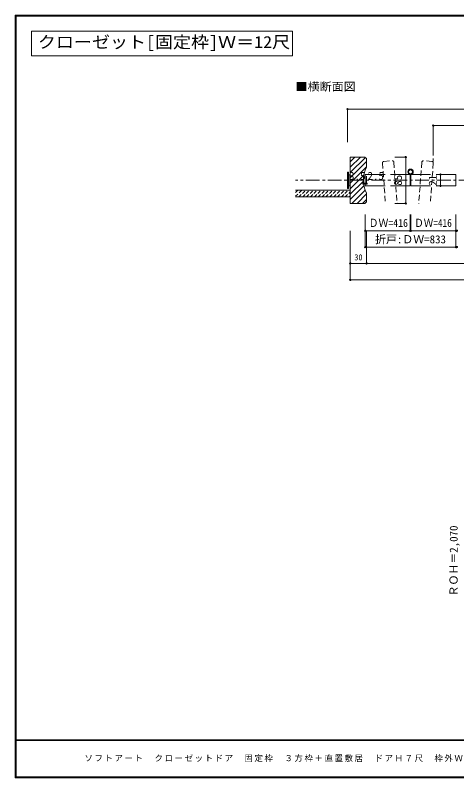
# Model space of a CAD drawing. Units: millimetres at full size, sheet at 1:5; details may follow other scales. Extents: x -973 to 977, y -718 to 696.
# Drawn here: x -973 to -165, y -701 to 696 of the extents above; entities that cross this region are included whole.
import ezdxf
from ezdxf.enums import TextEntityAlignment as Align

# ---------------------------------------------------------------- set-up
doc = ezdxf.new("R2010")
doc.units = ezdxf.units.MM
doc.header["$LTSCALE"] = 5
doc.header["$PDMODE"] = 32
doc.header["$PDSIZE"] = 2.5
for name, pattern in [('CHAIN1', [8, 5, -1, 1, -1]), ('DASHED1', [1.8, 1.2, -0.6]), ('DASHED2', [3, 2, -1])]:
    doc.linetypes.add(name, pattern=pattern)
for name, color, linetype, lineweight in [('0-0_補助線', 4, 'Continuous', 9), ('0-1_通り芯', 4, 'CHAIN1', 9), ('0-3_仕上げ', 2, 'Continuous', 9), ('0-4_枠', 3, 'Continuous', 9), ('0-6_扉', 6, 'Continuous', 9), ('0-7_金物', 7, 'Continuous', 9), ('0-A_文字', 3, 'Continuous', 9), ('0-B_寸法', 7, 'Continuous', 9), ('0-C_ハッチ', 4, 'Continuous', 9), ('F-1_枠', 6, 'Continuous', 9)]:
    doc.layers.add(name, color=color, linetype=linetype, lineweight=lineweight)
doc.layers.add('F-A_文字', color=7, linetype='Continuous')
doc.styles.add('ＭＳ ゴシック', font='')
doc.styles.get('ＭＳ ゴシック').set_extended_font_data('MS Gothic')

msp = doc.modelspace()

# ---------------------------------------------------------------- linework, layer by layer
at = {"layer": '0-0_補助線'}
for p, q in [((-336.347, 387.393), (-336.347, 400.948)), ((-332.847, 387.393), (-332.847, 400.948)), ((-330.347, 387.393), (-330.347, 400.948)), ((-332.847, 387.393), (-336.347, 387.393)), ((-330.347, 387.393), (-332.847, 387.393))]:
    msp.add_line(p, q, dxfattribs=at)
at = {"layer": '0-0_補助線', "color": 7}
for p in [(-336.347, 387.393), (-332.847, 387.393), (-330.347, 387.393)]:
    msp.add_point(p, dxfattribs=at)
at = {"layer": '0-1_通り芯'}
for p, q in [((-208.347, 463.658), (-208.347, 424.921)), ((463.653, 393.658), (-460.347, 393.658))]:
    msp.add_line(p, q, dxfattribs=at)
at = {"layer": '0-3_仕上げ'}
for p, q in [((-460.347, 375.658), (-360.347, 375.658)), ((-460.347, 363.158), (-360.347, 363.158))]:
    msp.add_line(p, q, dxfattribs=at)
at = {"layer": '0-4_枠'}
for p, q in [((-333.347, 436.158), (-360.347, 436.158)), ((-360.347, 351.158), (-360.347, 436.158)), ((-333.347, 436.158), (-330.347, 433.158)), ((-330.347, 417.658), (-330.347, 433.158)), ((-330.347, 354.158), (-330.347, 369.658))]:
    msp.add_line(p, q, dxfattribs=at)
msp.add_lwpolyline([(-330.347, 354.158), (-333.347, 351.158), (-360.347, 351.158)], dxfattribs=at)
msp.add_arc((-285.347, 393.658), 51, 151.92751, 208.07249, dxfattribs=at)
at = {"layer": '0-6_扉', "color": 2, "linetype": 'DASHED2'}
for p, q in [((-301.448, 424.921), (-295.842, 351.158)), ((-298.684, 428.14), (-283.727, 429.277)), ((-280.508, 426.513), (-274.781, 351.158)), ((-229.287, 426.513), (-235.013, 351.158)), ((-211.111, 428.14), (-226.068, 429.277)), ((-208.347, 424.921), (-213.953, 351.158))]:
    msp.add_line(p, q, dxfattribs=at)
at = {"layer": '0-6_扉'}
for p, q in [((-332.847, 404.158), (-332.847, 383.158)), ((-296.659, 404.158), (-332.847, 404.158)), ((-250.472, 404.158), (-286.659, 404.158)), ((-250.472, 404.158), (-250.472, 383.158)), ((-249.472, 404.158), (-249.472, 383.158)), ((-213.284, 404.158), (-249.472, 404.158)), ((-167.097, 404.158), (-203.284, 404.158)), ((-167.097, 404.158), (-167.097, 383.158)), ((-296.659, 383.158), (-332.847, 383.158)), ((-250.472, 383.158), (-286.659, 383.158)), ((-213.284, 383.158), (-249.472, 383.158)), ((-167.097, 383.158), (-203.284, 383.158))]:
    msp.add_line(p, q, dxfattribs=at)
at = {"layer": '0-6_扉', "color": 2, "linetype": 'DASHED2'}
for centre, start, end in [((-298.457, 425.149), 94.34602, 184.34602), ((-283.5, 426.285), 4.34602, 94.34602), ((-226.295, 426.285), 85.65398, 175.65398), ((-211.338, 425.149), 355.65398, 85.65398)]:
    msp.add_arc(centre, 3, start, end, dxfattribs=at)
at = {"layer": '0-7_金物'}
for p, q in [((-365.347, 408.658), (-363.347, 408.658)), ((-365.347, 378.658), (-365.347, 408.658)), ((-363.347, 378.658), (-363.347, 408.658)), ((-363.347, 403.657), (-361.347, 403.657)), ((-361.347, 383.658), (-361.347, 403.657)), ((-361.347, 402.658), (-360.347, 402.658)), ((-365.347, 378.658), (-363.347, 378.658)), ((-363.347, 383.658), (-361.347, 383.658)), ((-361.347, 384.658), (-360.347, 384.658))]:
    msp.add_line(p, q, dxfattribs=at)
for radius in [5, 3.5]:
    msp.add_circle((-249.972, 409.158), radius, dxfattribs=at)
at = {"layer": '0-A_文字'}
for p, q in [((-943.333, 621.667), (-943.333, 666.667)), ((-943.333, 666.667), (-466.083, 666.667)), ((-466.083, 621.667), (-466.083, 666.667)), ((-943.333, 621.667), (-466.083, 621.667))]:
    msp.add_line(p, q, dxfattribs=at)
at = {"layer": '0-B_寸法', "color": 4}
for p, q in [((-365.347, 523.658), (368.653, 523.658)), ((-365.347, 523.658), (-365.347, 463.658)), ((-208.347, 493.658), (-208.347, 463.658)), ((-208.347, 493.658), (211.653, 493.658)), ((-258.813, 436.158), (-278.609, 436.158)), ((-258.813, 436.158), (-258.813, 351.158)), ((-195.212, 404.158), (-195.212, 383.158)), ((-258.813, 351.158), (-278.609, 351.158)), ((-332.847, 301.158), (-332.847, 331.158)), ((-250.472, 301.158), (-250.472, 331.158)), ((-249.472, 301.158), (-249.472, 331.158)), ((-167.097, 301.158), (-167.097, 331.158)), ((-360.347, 211.158), (-360.347, 301.158)), ((-332.847, 301.158), (-250.472, 301.158)), ((-332.847, 271.158), (-332.847, 301.158)), ((-330.347, 241.158), (-330.347, 301.158)), ((-249.472, 301.158), (-167.097, 301.158)), ((-167.097, 271.158), (-167.097, 301.158)), ((-332.847, 271.158), (-167.097, 271.158)), ((-167.097, 271.158), (-165.097, 271.158)), ((-360.347, 241.158), (-330.347, 241.158)), ((-330.347, 241.158), (333.653, 241.158)), ((-360.347, 211.158), (363.653, 211.158))]:
    msp.add_line(p, q, dxfattribs=at)
at = {"layer": '0-B_寸法'}
for p in [(-365.347, 523.658), (-208.347, 493.658), (-258.813, 436.158), (-195.212, 404.158), (-195.212, 383.158), (-258.813, 351.158), (-332.847, 301.158), (-250.472, 301.158), (-249.472, 301.158), (-167.097, 301.158), (-165.097, 301.158), (-332.847, 271.158), (-167.097, 271.158), (-165.097, 271.158), (-360.347, 241.158), (-330.347, 241.158), (-360.347, 211.158)]:
    msp.add_point(p, dxfattribs=at)
at = {"layer": '0-C_ハッチ'}
for p, q in [((-360.347, 427.576), (-351.765, 436.158)), ((-360.347, 417.676), (-341.866, 436.158)), ((-360.347, 407.777), (-332.657, 435.467)), ((-360.347, 397.877), (-330.347, 427.877)), ((-360.347, 387.978), (-330.347, 417.978)), ((-360.347, 378.078), (-335.497, 402.928)), ((-360.347, 368.179), (-336.326, 392.2)), ((-360.347, 358.279), (-335.291, 383.335)), ((-357.569, 351.158), (-333.066, 375.661)), ((-347.67, 351.158), (-330.347, 368.48)), ((-337.77, 351.158), (-330.347, 358.581))]:
    msp.add_line(p, q, dxfattribs=at)
at = {"layer": '0-C_ハッチ', "linetype": 'DASHED1'}
for p, q in [((-460.347, 364.156), (-448.845, 375.658)), ((-460.347, 371.227), (-455.916, 375.658)), ((-454.274, 363.158), (-441.774, 375.658)), ((-447.203, 363.158), (-434.703, 375.658)), ((-440.132, 363.158), (-427.632, 375.658)), ((-433.061, 363.158), (-420.561, 375.658)), ((-425.99, 363.158), (-413.49, 375.658)), ((-418.919, 363.158), (-406.419, 375.658)), ((-411.848, 363.158), (-399.348, 375.658)), ((-404.777, 363.158), (-392.277, 375.658)), ((-397.706, 363.158), (-385.206, 375.658)), ((-390.634, 363.158), (-378.134, 375.658)), ((-383.563, 363.158), (-371.063, 375.658)), ((-376.492, 363.158), (-363.992, 375.658)), ((-369.421, 363.158), (-360.347, 372.232)), ((-362.35, 363.158), (-360.347, 365.161))]:
    msp.add_line(p, q, dxfattribs=at)
at = {"layer": 'F-1_枠'}
for p, q in [((-973.347, 695.833), (-973.347, -700.833)), ((-973.347, 695.833), (976.653, 695.833)), ((-973.347, 695), (976.653, 695)), ((-973.347, 694.167), (976.653, 694.167)), ((-972.514, 695.833), (-972.514, -700.833)), ((-971.68, 695.833), (-971.68, -700.833)), ((976.653, -631.667), (-973.347, -631.667)), ((976.653, -632.5), (-973.347, -632.5)), ((976.653, -699.167), (-973.347, -699.167)), ((976.653, -700), (-973.347, -700)), ((976.653, -700.833), (-973.347, -700.833))]:
    msp.add_line(p, q, dxfattribs=at)

# ---------------------------------------------------------------- texts
at = {"layer": '0-0_補助線', "color": 7, "style": 'ＭＳ ゴシック'}
for s, p in [('3.5', (-362.581, 389.893)), ('2.5', (-328.616, 389.893))]:
    msp.add_text(s, height=14.66, dxfattribs=at).set_placement(p, align=Align.BOTTOM_LEFT)
at = {"layer": '0-A_文字', "style": 'ＭＳ ゴシック', "width": 1.1}
msp.add_text('クローゼット[固定枠]Ｗ＝12尺', height=21.99, dxfattribs=at).set_placement((-932.083, 629.167), align=Align.BOTTOM_LEFT)
at = {"layer": '0-A_文字', "color": 7, "style": 'ＭＳ ゴシック', "width": 1.1}
msp.add_text('■横断面図', height=14.66, dxfattribs=at).set_placement((-460.347, 553.344), align=Align.BOTTOM_LEFT)
at = {"layer": '0-B_寸法', "style": 'ＭＳ ゴシック'}
for s, p in [('85', (-261.313, 383.658)), ('21', (-197.712, 383.658)), ('ＲＯＨ＝2,070', (-159.347, -368.667))]:
    msp.add_text(s, height=14.66, rotation=90, dxfattribs=at).set_placement(p, align=Align.BOTTOM_LEFT)
for width, p in [(0.9, (-326.659, 303.658)), (0.85, (-243.284, 303.658))]:
    msp.add_text('ＤＷ=416', height=14.66, dxfattribs=dict(at, width=width)).set_placement(p, align=Align.BOTTOM_LEFT)
for s, height, p in [('折戸:ＤＷ=833', 14.66, (-314.972, 273.658)), ('30', 11, (-352.847, 243.658))]:
    msp.add_text(s, height=height, dxfattribs=at).set_placement(p, align=Align.BOTTOM_LEFT)
at = {"layer": 'F-A_文字', "insert": (-846.68, -673.333), "char_height": 11, "attachment_point": 7, "style": 'ＭＳ ゴシック'}
msp.add_mtext('\\T1.19;ソフトアート\u3000クローゼットドア\\~\\~固定枠\u3000３方枠＋直置敷居\u3000ドアＨ７尺\\~\\~枠外Ｗ3,393', dxfattribs=at)

doc.saveas('drawing.dxf')
